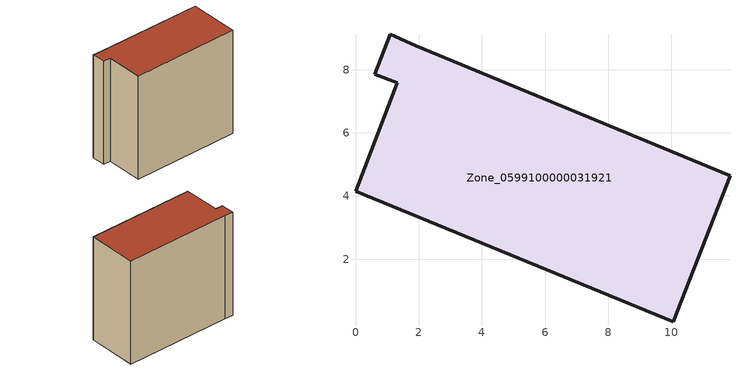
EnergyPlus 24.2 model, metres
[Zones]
Zone_0599100000031921
 floor ground (C_G): 11.86,4.65 10.06,0.02 0,4.15 1.32,7.59 0.6,7.86 1.09,9.12 1.91,8.76 z0
 wall outside (C_F): 1.09,9.12 0.6,7.86 1.32,7.59 0,4.15 10.06,0.02 11.86,4.65 1.91,8.76 1.09,9.12 z0:10.98
 roof outside (C_R): 10.06,0.02 11.86,4.65 1.91,8.76 1.09,9.12 0.6,7.86 1.32,7.59 0,4.15 z10.98
[BUILDING]
Pand.0599100000031921: North Axis=0; Terrain=City; Loads Convergence Tolerance Value=0.04; Temperature Convergence Tolerance Value=0.4; Solar Distribution=FullExterior; Maximum Number of Warmup Days=25; Minimum Number of Warmup Days=1
[Site:Location]
Rotterdam.The.Hague.AP_ZH_NLD Design_Conditions: Latitude=51.96; Longitude=4.45; Time Zone=1; Elevation=-4.5
[SITE:GROUNDTEMPERATURE:BUILDINGSURFACE]
18, 18, 18, 18, 18, 18, 18, 18, 18, 18, 18, 18
[MATERIAL] Thermal Absorptance=0.9; Solar Absorptance=0.7; Visible Absorptance=0.7
Name | Roughness | Thickness | Conductivity | Density | Specific Heat
G.TI.1946 | MediumSmooth | 0.15 | 1 | 540 | 1210
F.TI.1946 | Rough | 0.3 | 0.857143 | 1920 | 840
R.TI.1946 | MediumRough | 0.2 | 0.1 | 1500 | 1000
[CONSTRUCTION]
C_G: G.TI.1946
C_F: F.TI.1946
C_R: R.TI.1946
[ZONE]
Zone_0599100000031921: Type=1; Multiplier=1; Ceiling Height=Autocalculate; Volume=Autocalculate; Floor Area=autocalculate; Part of Total Floor Area=Yes
[ZONEINFILTRATION:DESIGNFLOWRATE]
Infil_Zone_0599100000031921: Zone or ZoneList or Space or SpaceList=Zone_0599100000031921; Schedule=AlwaysOn; Design Flow Rate Calculation Method=Flow/Area; Flow Rate per Floor Area=0.003; Constant Term Coefficient=1; Temperature Term Coefficient=0; Velocity Term Coefficient=0; Velocity Squared Term Coefficient=0
[HVACTEMPLATE:ZONE:IDEALLOADSAIRSYSTEM]
Zone_0599100000031921: Maximum Heating Supply Air Temperature=50; Minimum Cooling Supply Air Temperature=13; Maximum Heating Supply Air Humidity Ratio=0.0156; Minimum Cooling Supply Air Humidity Ratio=0.0077; Heating Limit=NoLimit; Cooling Limit=NoLimit; Dehumidification Control Type=ConstantSensibleHeatRatio; Cooling Sensible Heat Ratio=0.7; Dehumidification Setpoint=60; Humidification Control Type=None; Humidification Setpoint=30; Outdoor Air Method=None; Outdoor Air Flow Rate per Person=0.00944; Outdoor Air Flow Rate per Zone Floor Area=0; Outdoor Air Flow Rate per Zone=0; Demand Controlled Ventilation Type=None; Outdoor Air Economizer Type=NoEconomizer; Heat Recovery Type=None; Sensible Heat Recovery Effectiveness=0.7; Latent Heat Recovery Effectiveness=0.65
[ZONECONTROL:THERMOSTAT]
ThermostatControl_Zone_0599100000031921: Zone or ZoneList=Zone_0599100000031921; Control Type Schedule=DualSetpointControlType; Control 1=Thermostat_Zone_0599100000031921; Temperature Difference Between Cutout And Setpoint=0
[THERMOSTATSETPOINT:DUALSETPOINT]
Thermostat_Zone_0599100000031921: Heating Setpoint Temperature Schedule=HeatingSetpoint_Zone_0599100000031921; Cooling Setpoint Temperature Schedule=CoolingSetpoint_Zone_0599100000031921
[SCHEDULE:COMPACT]
HeatingSetpoint_Zone_0599100000031921: Through: 12/31, For: AllDays, Until: 24:00, 21
CoolingSetpoint_Zone_0599100000031921: Through: 12/31, For: AllDays, Until: 24:00, 24
DualSetpointControlType: Through: 12/31, For: AllDays, Until: 24:00, 4
AlwaysOn: Through: 12/31, For: AllDays, Until: 24:00, 1
